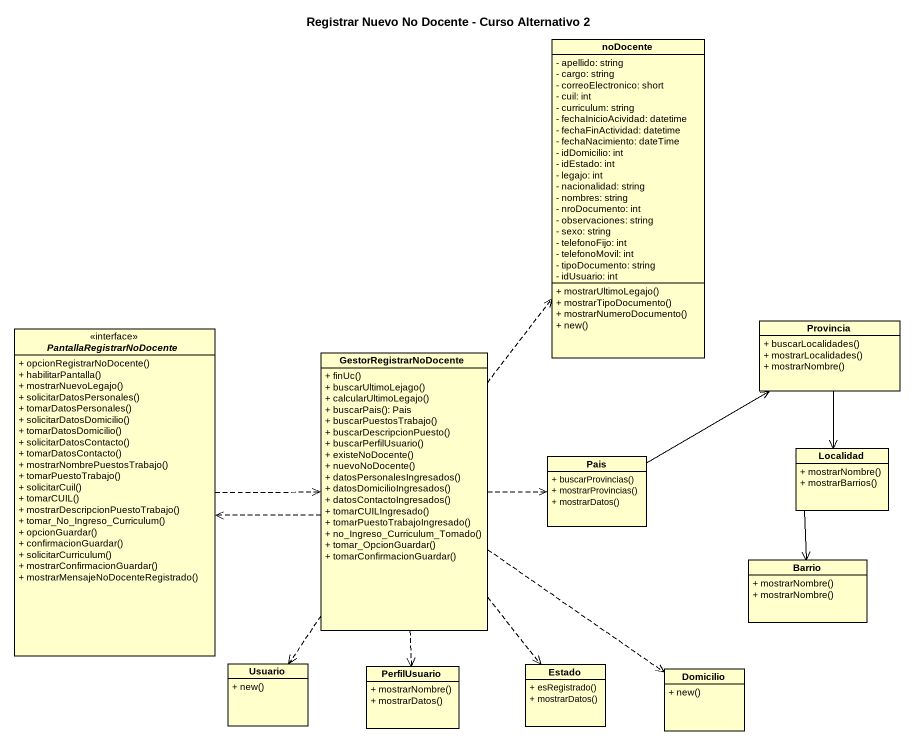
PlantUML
@startuml
title Registrar Nuevo No Docente - Curso Alternativo 2
hide circle
hide empty members
skinparam classAttributeIconSize 0
class noDocente {
  - apellido: string
  - cargo: string
  - correoElectronico: short
  - cuil: int
  - curriculum: string
  - fechaInicioAcividad: datetime
  - fechaFinActividad: datetime
  - fechaNacimiento: dateTime
  - idDomicilio: int
  - idEstado: int
  - legajo: int
  - nacionalidad: string
  - nombres: string
  - nroDocumento: int
  - observaciones: string
  - sexo: string
  - telefonoFijo: int
  - telefonoMovil: int
  - tipoDocumento: string
  - idUsuario: int
  + mostrarUltimoLegajo()
  + mostrarTipoDocumento()
  + mostrarNumeroDocumento()
  + new()
}
interface PantallaRegistrarNoDocente <<interface>> {
  + opcionRegistrarNoDocente()
  + habilitarPantalla()
  + mostrarNuevoLegajo()
  + solicitarDatosPersonales()
  + tomarDatosPersonales()
  + solicitarDatosDomicilio()
  + tomarDatosDomicilio()
  + solicitarDatosContacto()
  + tomarDatosContacto()
  + mostrarNombrePuestosTrabajo()
  + tomarPuestoTrabajo()
  + solicitarCuil()
  + tomarCUIL()
  + mostrarDescripcionPuestoTrabajo()
  + tomar_No_Ingreso_Curriculum()
  + opcionGuardar()
  + confirmacionGuardar()
  + solicitarCurriculum()
  + mostrarConfirmacionGuardar()
  + mostrarMensajeNoDocenteRegistrado()
}
class Provincia {
  + buscarLocalidades()
  + mostrarLocalidades()
  + mostrarNombre()
}
class GestorRegistrarNoDocente {
  + finUc()
  + buscarUltimoLejago()
  + calcularUltimoLegajo()
  + buscarPais(): Pais
  + buscarPuestosTrabajo()
  + buscarDescripcionPuesto()
  + buscarPerfilUsuario()
  + existeNoDocente()
  + nuevoNoDocente()
  + datosPersonalesIngresados()
  + datosDomicilioIngresados()
  + datosContactoIngresados()
  + tomarCUILIngresado()
  + tomarPuestoTrabajoIngresado()
  + no_Ingreso_Curriculum_Tomado()
  + tomar_OpcionGuardar()
  + tomarConfirmacionGuardar()
}
class Pais {
  + buscarProvincias()
  + mostrarProvincias()
  + mostrarDatos()
}
class Localidad {
  + mostrarNombre()
  + mostrarBarrios()
}
class Barrio {
  + mostrarNombre()
  + mostrarNombre()
}
class Usuario {
  + new()
}
class PerfilUsuario {
  + mostrarNombre()
  + mostrarDatos()
}
class Estado {
  + esRegistrado()
  + mostrarDatos()
}
class Domicilio {
  + new()
}
PantallaRegistrarNoDocente .right.> GestorRegistrarNoDocente
Provincia --> Localidad
GestorRegistrarNoDocente .up.> noDocente
GestorRegistrarNoDocente .left.> PantallaRegistrarNoDocente
GestorRegistrarNoDocente .right.> Pais
GestorRegistrarNoDocente ..> Usuario
GestorRegistrarNoDocente ..> PerfilUsuario
GestorRegistrarNoDocente ..> Estado
GestorRegistrarNoDocente ..> Domicilio
Pais -right-> Provincia
Localidad --> Barrio
@enduml
